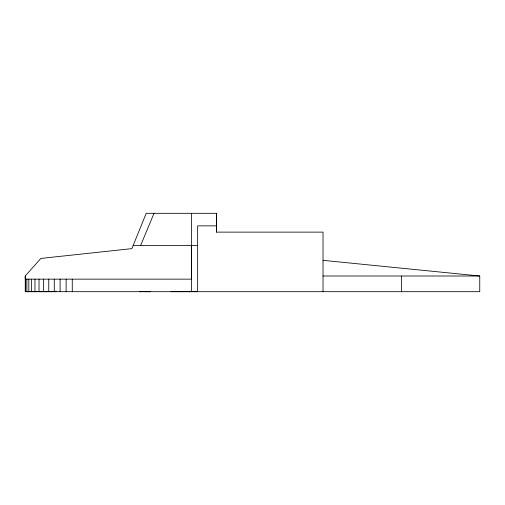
<?xml version="1.0" encoding="UTF-8"?>
<svg xmlns="http://www.w3.org/2000/svg" width="505" height="505" viewBox="0 0 505 505"><rect width="100%" height="100%" fill="white"/><g stroke="black" fill="none" stroke-linecap="round" stroke-linejoin="round"><path stroke-width="0.76" d="M323.023 291.682L323.023 232.123L216.456 232.123L216.456 213.325L146.223 213.318L131.868 248.637L40.836 258.427L25.25 276.008L25.25 279.145L191.458 279.145L191.376 245.449M25.654 279.145L25.616 291.682L25.25 291.682L25.25 276.008M26.853 291.682L26.853 279.145M28.829 291.682L28.829 279.145M31.55 291.682L31.55 279.145M34.965 291.682L34.965 279.145M39.024 291.682L39.024 279.145M43.645 291.682L43.645 279.145M48.758 291.682L48.758 279.145M54.275 291.682L54.275 279.145M60.101 291.682L60.101 279.145M66.13 291.682L66.13 279.145M72.266 291.682L72.266 279.145M191.376 291.682L191.458 279.145M140.636 245.449L154.025 213.318M216.456 225.855L197.644 225.855L197.644 291.682L171.006 291.682M133.162 245.449L197.644 245.449M323.023 276.008L479.75 276.008L479.75 291.682L25.25 291.682M25.25 291.675L56.598 291.675M139.658 291.682L150.629 291.682M323.023 260.334L479.75 276.008M401.387 276.008L401.387 291.682M216.456 213.318L216.456 232.123M191.376 213.318L191.376 279.145"/></g></svg>
